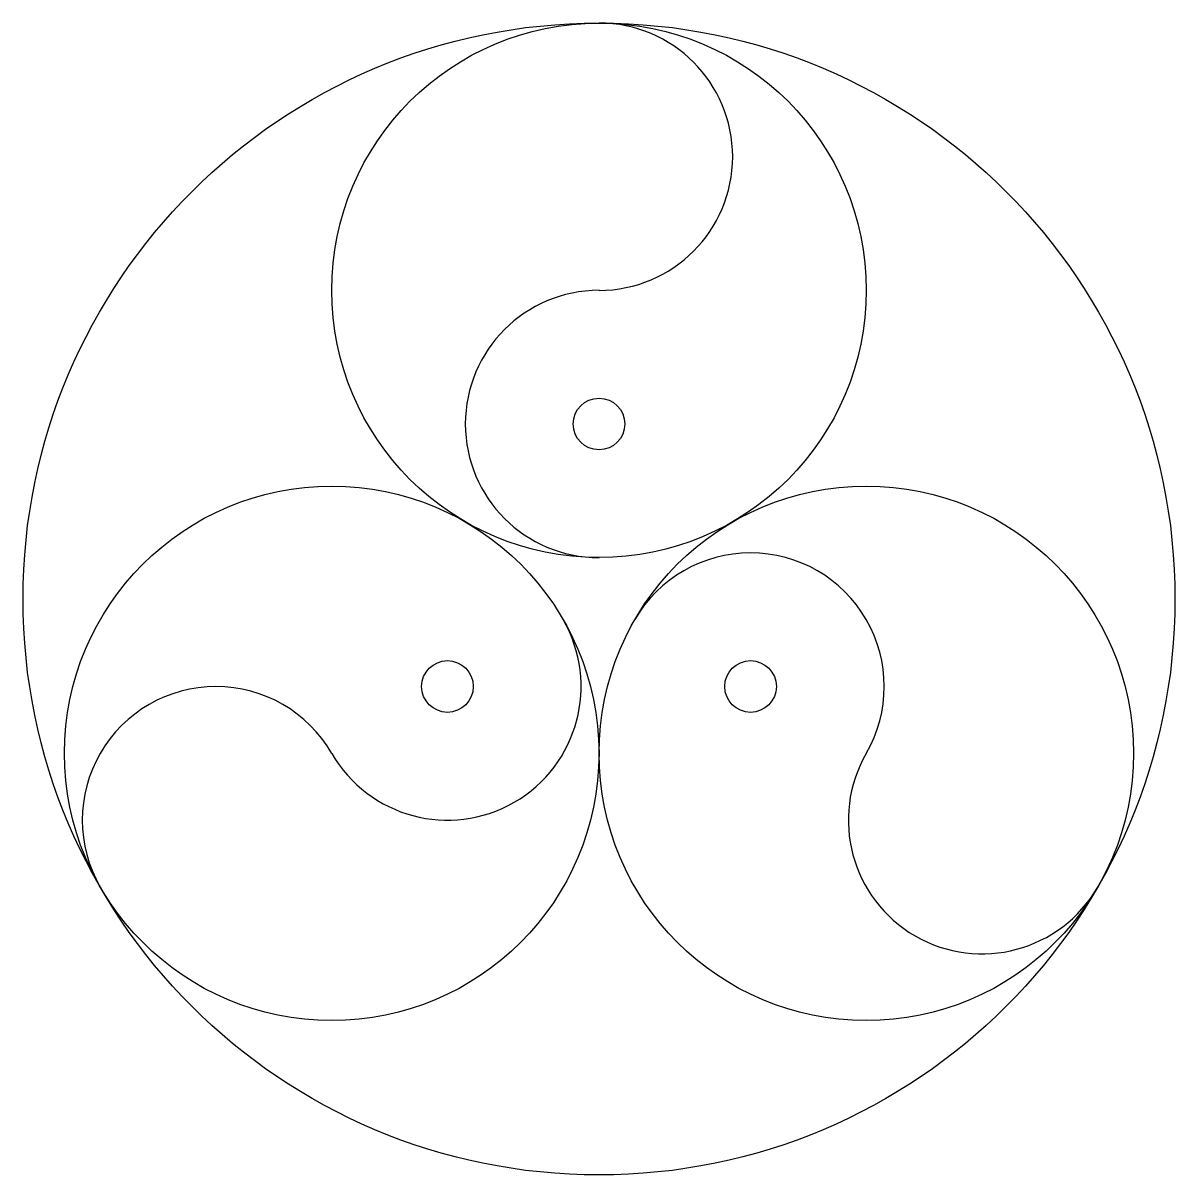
# Model space of a CAD drawing. Extents: x -12.5 to 12.5, y -12.5 to 12.5.
import ezdxf

# ---------------------------------------------------------------- set-up
doc = ezdxf.new("R2010")
doc.units = 0
doc.layers.add('MODELSKETCH_VISIBLE', color=7, linetype='CONTINUOUS')

msp = doc.modelspace()

# ---------------------------------------------------------------- linework, layer by layer
at = {"layer": 'MODELSKETCH_VISIBLE'}
for centre, radius in [((0, 0), 12.5), ((0, 6.699), 5.801), ((0, 3.798), 0.561), ((-5.801, -3.349), 5.801), ((5.801, -3.349), 5.801), ((-3.289, -1.899), 0.561), ((3.289, -1.899), 0.561)]:
    msp.add_circle(centre, radius, dxfattribs=at)
for centre, start, end in [((0, 9.599), 270, 90), ((0, 3.798), 90, 270), ((3.289, -1.899), 330, 150), ((-3.289, -1.899), 210, 30), ((-8.313, -4.8), 30, 210), ((8.313, -4.8), 150, 330)]:
    msp.add_arc(centre, 2.901, start, end, dxfattribs=at)

doc.saveas('drawing.dxf')
